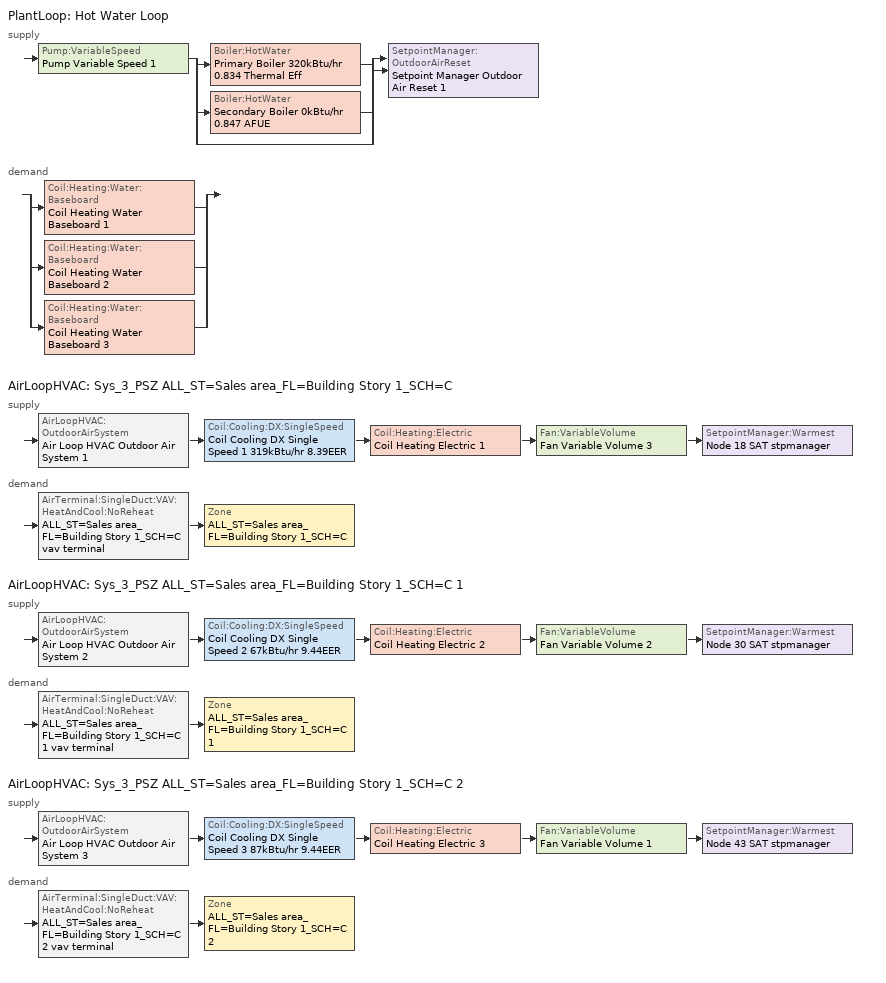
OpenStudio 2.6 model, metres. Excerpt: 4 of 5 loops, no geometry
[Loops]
PlantLoop 'Hot Water Loop'
 supply: Pump:VariableSpeed 'Pump Variable Speed 1' > split
  | Boiler:HotWater 'Primary Boiler 320kBtu/hr 0.834 Thermal Eff'
  | Boiler:HotWater 'Secondary Boiler 0kBtu/hr 0.847 AFUE'
  | bypass
  join > SetpointManager:OutdoorAirReset 'Setpoint Manager Outdoor Air Reset 1'
 demand: split
  | Coil:Heating:Water:Baseboard 'Coil Heating Water Baseboard 1'
  | Coil:Heating:Water:Baseboard 'Coil Heating Water Baseboard 2'
  | Coil:Heating:Water:Baseboard 'Coil Heating Water Baseboard 3'
AirLoopHVAC 'Sys_3_PSZ ALL_ST=Sales area_FL=Building Story 1_SCH=C'
 supply: AirLoopHVAC:OutdoorAirSystem 'Air Loop HVAC Outdoor Air System 1' > Coil:Cooling:DX:SingleSpeed 'Coil Cooling DX Single Speed 1 319kBtu/hr 8.39EER' > Coil:Heating:Electric 'Coil Heating Electric 1' > Fan:VariableVolume 'Fan Variable Volume 3' > SetpointManager:Warmest 'Node 18 SAT stpmanager'
 demand: AirTerminal:SingleDuct:VAV:HeatAndCool:NoReheat 'ALL_ST=Sales area_FL=Building Story 1_SCH=C vav terminal' > Zone 'ALL_ST=Sales area_FL=Building Story 1_SCH=C'
AirLoopHVAC 'Sys_3_PSZ ALL_ST=Sales area_FL=Building Story 1_SCH=C 1'
 supply: AirLoopHVAC:OutdoorAirSystem 'Air Loop HVAC Outdoor Air System 2' > Coil:Cooling:DX:SingleSpeed 'Coil Cooling DX Single Speed 2 67kBtu/hr 9.44EER' > Coil:Heating:Electric 'Coil Heating Electric 2' > Fan:VariableVolume 'Fan Variable Volume 2' > SetpointManager:Warmest 'Node 30 SAT stpmanager'
 demand: AirTerminal:SingleDuct:VAV:HeatAndCool:NoReheat 'ALL_ST=Sales area_FL=Building Story 1_SCH=C 1 vav terminal' > Zone 'ALL_ST=Sales area_FL=Building Story 1_SCH=C 1'
AirLoopHVAC 'Sys_3_PSZ ALL_ST=Sales area_FL=Building Story 1_SCH=C 2'
 supply: AirLoopHVAC:OutdoorAirSystem 'Air Loop HVAC Outdoor Air System 3' > Coil:Cooling:DX:SingleSpeed 'Coil Cooling DX Single Speed 3 87kBtu/hr 9.44EER' > Coil:Heating:Electric 'Coil Heating Electric 3' > Fan:VariableVolume 'Fan Variable Volume 1' > SetpointManager:Warmest 'Node 43 SAT stpmanager'
 demand: AirTerminal:SingleDuct:VAV:HeatAndCool:NoReheat 'ALL_ST=Sales area_FL=Building Story 1_SCH=C 2 vav terminal' > Zone 'ALL_ST=Sales area_FL=Building Story 1_SCH=C 2'
[Sizing:Zone] Zone Cooling Design Supply Air Temperature Input Method=SupplyAirTemperature; Zone Cooling Design Supply Air Temperature {C}=13; Zone Cooling Design Supply Air Temperature Difference {deltaC}=11.11; Zone Heating Design Supply Air Temperature Input Method=SupplyAirTemperature; Zone Heating Design Supply Air Temperature {C}=43; Zone Heating Design Supply Air Temperature Difference {deltaC}=11.11; Zone Cooling Design Supply Air Humidity Ratio {kg-H2O/kg-air}=0.0085; Zone Heating Design Supply Air Humidity Ratio {kg-H2O/kg-air}=0.008; Zone Heating Sizing Factor=1.3; Zone Cooling Sizing Factor=1.1; Cooling Design Air Flow Method=DesignDay; Heating Design Air Flow Method=DesignDay; Account for Dedicated Outdoor Air System=No; Dedicated Outdoor Air System Control Strategy=NeutralSupplyAir; Dedicated Outdoor Air Low Setpoint Temperature for Design {C}=autosize; Dedicated Outdoor Air High Setpoint Temperature for Design {C}=autosize
ALL_ST=Sales area_FL=Building Story 1_SCH=C; ALL_ST=Sales area_FL=Building Story 1_SCH=C 1; ALL_ST=Sales area_FL=Building Story 1_SCH=C 2
[Zone equipment]
ALL_ST=Sales area_FL=Building Story 1_SCH=C: ALL_ST=Sales area_FL=Building Story 1_SCH=C erv doas, Zone HVAC Baseboard Convective Water 1, ALL_ST=Sales area_FL=Building Story 1_SCH=C vav terminal
ALL_ST=Sales area_FL=Building Story 1_SCH=C 1: ALL_ST=Sales area_FL=Building Story 1_SCH=C 1 erv doas, Zone HVAC Baseboard Convective Water 2, ALL_ST=Sales area_FL=Building Story 1_SCH=C 1 vav terminal
ALL_ST=Sales area_FL=Building Story 1_SCH=C 2: ALL_ST=Sales area_FL=Building Story 1_SCH=C 2 erv doas, Zone HVAC Baseboard Convective Water 3, ALL_ST=Sales area_FL=Building Story 1_SCH=C 2 vav terminal
[PlantLoop]
Hot Water Loop: Fluid Type=Water; Glycol Concentration=0; Plant Loop Volume {m3}=Autocalculate; Load Distribution Scheme=Optimal
[Sizing:Plant]
Hot Water Loop: Loop Type=Heating; Design Loop Exit Temperature {C}=82; Loop Design Temperature Difference {deltaC}=16; Sizing Option=NonCoincident; Zone Timesteps in Averaging Window=1; Coincident Sizing Factor Mode=None
[Pump:VariableSpeed]
Pump Variable Speed 1: Motor Efficiency=0.855; Pump Control Type=Intermittent; Skin Loss Radiative Fraction=0.5; Design Power Sizing Method=PowerPerFlowPerPressure; Design Electric Power per Unit Flow Rate {W/(m3/s)}=348701.1; Design Shaft Power per Unit Flow Rate per Unit Head {W-s/m3-Pa}=1.43473; Design Minimum Flow Rate Fraction=0
[Boiler:HotWater] Fuel Type=FuelOil#2; Nominal Thermal Efficiency=0.92; Normalized Boiler Efficiency Curve=BOILER-EFFFPLR-NECB2011; Water Outlet Upper Temperature Limit {C}=99; Boiler Flow Mode=ConstantFlow; Parasitic Electric Load {W}=0; Sizing Factor=1
Name | Nominal Capacity {W}
Primary Boiler 320kBtu/hr 0.834 Thermal Eff | 93694.2
Secondary Boiler 0kBtu/hr 0.847 AFUE | 0.001
[SetpointManager:OutdoorAirReset]
Setpoint Manager Outdoor Air Reset 1: Control Variable=Temperature; Setpoint at Outdoor Low Temperature {C}=82; Outdoor Low Temperature {C}=-16; Setpoint at Outdoor High Temperature {C}=60; Outdoor High Temperature {C}=0
[AirLoopHVAC] Design Supply Air Flow Rate {m3/s}=AutoSize
Name | Availability Schedule
Sys_3_PSZ ALL_ST=Sales area_FL=Building Story 1_SCH=C | Sys_3_PSZ ALL_ST=Sales area_FL=Building Story 1_SCH=C Occ Sch
Sys_3_PSZ ALL_ST=Sales area_FL=Building Story 1_SCH=C 1 | Sys_3_PSZ ALL_ST=Sales area_FL=Building Story 1_SCH=C 1 Occ Sch
Sys_3_PSZ ALL_ST=Sales area_FL=Building Story 1_SCH=C 2 | Sys_3_PSZ ALL_ST=Sales area_FL=Building Story 1_SCH=C 2 Occ Sch
[Sizing:System] Type of Load to Size On=Sensible; Design Outdoor Air Flow Rate {m3/s}=Autosize; Minimum System Air Flow Ratio=1; Preheat Design Temperature {C}=7; Preheat Design Humidity Ratio {kg-H2O/kg-Air}=0.008; Precool Design Temperature {C}=13; Precool Design Humidity Ratio {kg-H2O/kg-Air}=0.008; Central Cooling Design Supply Air Temperature {C}=13; Central Heating Design Supply Air Temperature {C}=43; Sizing Option=NonCoincident; 100% Outdoor Air in Cooling=No; 100% Outdoor Air in Heating=No; Central Cooling Design Supply Air Humidity Ratio {kg-H2O/kg-Air}=0.0085; Central Heating Design Supply Air Humidity Ratio {kg-H2O/kg-Air}=0.008; Cooling Design Air Flow Method=DesignDay; Cooling Design Air Flow Rate {m3/s}=0; Heating Design Air Flow Method=DesignDay; Heating Design Air Flow Rate {m3/s}=0; System Outdoor Air Method=ZoneSum; Zone Maximum Outdoor Air Fraction=1; Cooling Supply Air Flow Rate Per Floor Area {m3/s-m2}=0.00996765; Cooling Fraction of Autosized Cooling Supply Air Flow Rate=1; Cooling Supply Air Flow Rate Per Unit Cooling Capacity {m3/s-W}=3.94755e-05; Heating Supply Air Flow Rate Per Floor Area {m3/s-m2}=0.00996765; Heating Fraction of Autosized Heating Supply Air Flow Rate=1; Heating Fraction of Autosized Cooling Supply Air Flow Rate=1; Heating Supply Air Flow Rate Per Unit Heating Capacity {m3/s-W}=3.15882e-05; Cooling Design Capacity Method=CoolingDesignCapacity; Cooling Design Capacity {W}=autosize; Cooling Design Capacity Per Floor Area {W/m2}=234.7; Fraction of Autosized Cooling Design Capacity=1; Heating Design Capacity Method=HeatingDesignCapacity; Heating Design Capacity {W}=autosize; Heating Design Capacity Per Floor Area {W/m2}=157; Fraction of Autosized Heating Design Capacity=1; Central Cooling Capacity Control Method=OnOff
Sys_3_PSZ ALL_ST=Sales area_FL=Building Story 1_SCH=C; Sys_3_PSZ ALL_ST=Sales area_FL=Building Story 1_SCH=C 1; Sys_3_PSZ ALL_ST=Sales area_FL=Building Story 1_SCH=C 2
[Coil:Heating:Electric] Availability Schedule=Always On Discrete
Coil Heating Electric 1; Coil Heating Electric 2; Coil Heating Electric 3
[Coil:Cooling:DX:SingleSpeed] Availability Schedule=Always On Discrete; Rated Total Cooling Capacity {W}=autosize; Rated Sensible Heat Ratio=autosize; Rated Air Flow Rate {m3/s}=autosize; Rated Evaporator Fan Power Per Volume Flow Rate {W/(m3/s)}=773.3; Total Cooling Capacity Function of Temperature Curve=DXCOOL-NECB2011-REF-CAPFT; Total Cooling Capacity Function of Flow Fraction Curve=DXCOOL-NECB2011-REF-CAPFFLOW; Energy Input Ratio Function of Temperature Curve=DXCOOL-NECB2011-REF-COOLEIRFT; Energy Input Ratio Function of Flow Fraction Curve=DXCOOL-NECB2011-REF-COOLEIRFFLOW; Part Load Fraction Correlation Curve=DXCOOL-NECB2011-REF-COOLPLFFPLR; Condenser Type=AirCooled; Evaporative Condenser Effectiveness=0; Evaporative Condenser Air Flow Rate {m3/s}=Autosize; Evaporative Condenser Pump Rated Power Consumption {W}=Autosize; Crankcase Heater Capacity {W}=0; Maximum Outdoor Dry-Bulb Temperature for Crankcase Heater Operation {C}=0; Basin Heater Capacity {W/K}=0; Basin Heater Setpoint Temperature {C}=10
Name | Rated COP {W/W}
Coil Cooling DX Single Speed 1 319kBtu/hr 8.39EER | 3.04562
Coil Cooling DX Single Speed 2 67kBtu/hr 9.44EER | 3.24053
Coil Cooling DX Single Speed 3 87kBtu/hr 9.44EER | 3.255
[Controller:OutdoorAir] Minimum Outdoor Air Flow Rate {m3/s}=0; Maximum Outdoor Air Flow Rate {m3/s}=0; Economizer Control Action Type=ModulateFlow; Lockout Type=NoLockout; Minimum Limit Type=FixedMinimum; High Humidity Control=No; Heat Recovery Bypass Control Type=BypassWhenOAFlowGreaterThanMinimum
Name | Economizer Control Type | Minimum Outdoor Air Schedule | Controller Mechanical Ventilation | Economizer Maximum Limit Dry-Bulb Temperature {C} | Economizer Maximum Limit Enthalpy {J/kg} | Economizer Minimum Limit Dry-Bulb Temperature {C}
Controller Outdoor Air 1 | DifferentialEnthalpy | Sys_3_PSZ ALL_ST=Sales area_FL=Building Story 1_SCH=C Occ Sch | Controller Mechanical Ventilation 1
Controller Outdoor Air 2 | NoEconomizer | Sys_3_PSZ ALL_ST=Sales area_FL=Building Story 1_SCH=C 1 Occ Sch | Controller Mechanical Ventilation 2 | 28 | 64000 | -100
Controller Outdoor Air 3 | DifferentialEnthalpy | Sys_3_PSZ ALL_ST=Sales area_FL=Building Story 1_SCH=C 2 Occ Sch | Controller Mechanical Ventilation 3
[Controller:MechanicalVentilation] Availability Schedule=Always On Discrete; System Outdoor Air Method=ZoneSum
Controller Mechanical Ventilation 1; Controller Mechanical Ventilation 2; Controller Mechanical Ventilation 3
[AirLoopHVAC:OutdoorAirSystem]
Name | Controller
Air Loop HVAC Outdoor Air System 1 | Controller Outdoor Air 1
Air Loop HVAC Outdoor Air System 2 | Controller Outdoor Air 2
Air Loop HVAC Outdoor Air System 3 | Controller Outdoor Air 3
[Coil:Heating:Water:Baseboard] Heating Design Capacity Method=HeatingDesignCapacity; Heating Design Capacity {W}=autosize; Heating Design Capacity Per Floor Area {W/m2}=0; Fraction of Autosized Heating Design Capacity=0.8
Coil Heating Water Baseboard 1; Coil Heating Water Baseboard 2; Coil Heating Water Baseboard 3
[ZoneHVAC:Baseboard:Convective:Water] Availability Schedule=Always On Discrete
Name | Heating Coil
Zone HVAC Baseboard Convective Water 1 | Coil Heating Water Baseboard 1
Zone HVAC Baseboard Convective Water 2 | Coil Heating Water Baseboard 2
Zone HVAC Baseboard Convective Water 3 | Coil Heating Water Baseboard 3
[HeatExchanger:AirToAir:SensibleAndLatent] Availability Schedule=Always On Discrete; Nominal Supply Air Flow Rate {m3/s}=autosize; Sensible Effectiveness at 100% Heating Air Flow=0.76; Latent Effectiveness at 100% Heating Air Flow=0.75; Sensible Effectiveness at 75% Heating Air Flow=0.81; Latent Effectiveness at 75% Heating Air Flow=0.75; Sensible Effectiveness at 100% Cooling Air Flow=0.76; Latent Effectiveness at 100% Cooling Air Flow=0.75; Sensible Effectiveness at 75% Cooling Air Flow=0.81; Latent Effectiveness at 75% Cooling Air Flow=0.75; Supply Air Outlet Temperature Control=No; Heat Exchanger Type=Rotary; Frost Control Type=ExhaustAirRecirculation; Threshold Temperature {C}=-23.3; Initial Defrost Time Fraction=0.167; Rate of Defrost Time Fraction Increase {1/K}=0.012; Economizer Lockout=No
Name | Nominal Electric Power {W}
ALL_ST=Sales area_FL=Building Story 1_SCH=C 2 erv hx | 342.062
ALL_ST=Sales area_FL=Building Story 1_SCH=C 1 erv hx | 196.031
ALL_ST=Sales area_FL=Building Story 1_SCH=C erv hx | 1364.28
[Fan:VariableVolume] Availability Schedule=Always On Discrete; Fan Efficiency=0.75; Pressure Rise {Pa}=640; Maximum Flow Rate {m3/s}=Autosize; Fan Power Minimum Flow Rate Input Method=Fraction; Fan Power Minimum Flow Fraction=0.3; Fan Power Minimum Air Flow Rate {m3/s}=0; Motor Efficiency=0.9; Motor In Airstream Fraction=1; Fan Power Coefficient 1=0.0407599; Fan Power Coefficient 2=0.088045; Fan Power Coefficient 3=-0.0729261; Fan Power Coefficient 4=0.94374; Fan Power Coefficient 5=0
Fan Variable Volume 1; Fan Variable Volume 2; Fan Variable Volume 3
[SetpointManager:Warmest] Control Variable=Temperature; Minimum Setpoint Temperature {C}=12; Maximum Setpoint Temperature {C}=35; Strategy=MaximumTemperature
Node 43 SAT stpmanager; Node 30 SAT stpmanager; Node 18 SAT stpmanager
[AirTerminal:SingleDuct:VAV:HeatAndCool:NoReheat] Availability Schedule=Always On Discrete; Maximum Air Flow Rate {m3/s}=autosize; Zone Minimum Air Flow Fraction=0.05
ALL_ST=Sales area_FL=Building Story 1_SCH=C 2 vav terminal; ALL_ST=Sales area_FL=Building Story 1_SCH=C 1 vav terminal; ALL_ST=Sales area_FL=Building Story 1_SCH=C vav terminal
[ZoneHVAC:EnergyRecoveryVentilator:Controller] Temperature High Limit {C}=19; Temperature Low Limit {C}=13; Exhaust Air Temperature Limit=NoExhaustAirTemperatureLimit; Exhaust Air Enthalpy Limit=NoExhaustAirEnthalpyLimit; Time of Day Economizer Flow Control Schedule=Always Off Discrete; High Humidity Control Flag=No; High Humidity Outdoor Air Flow Ratio=1; Control High Indoor Humidity Based on Outdoor Humidity Ratio=Yes
Name | Electronic Enthalpy Limit Curve
ALL_ST=Sales area_FL=Building Story 1_SCH=C 2 erv contr | Curve Cubic 1
ALL_ST=Sales area_FL=Building Story 1_SCH=C 1 erv contr | Curve Cubic 2
ALL_ST=Sales area_FL=Building Story 1_SCH=C erv contr | Curve Cubic 3
[Fan:OnOff] Availability Schedule=Always On Discrete; Fan Efficiency=0.75; Pressure Rise {Pa}=200; Maximum Flow Rate {m3/s}=autosize; Motor Efficiency=0.9; Motor In Airstream Fraction=1
Name | Fan Power Ratio Function of Speed Ratio Curve | Fan Efficiency Ratio Function of Speed Ratio Curve
ALL_ST=Sales area_FL=Building Story 1_SCH=C 2 erv sup fan | Fan On Off Power Curve 2 | Fan On Off Efficiency Curve 2
ALL_ST=Sales area_FL=Building Story 1_SCH=C 2 erv exh fan | Fan On Off Power Curve 3 | Fan On Off Efficiency Curve 3
ALL_ST=Sales area_FL=Building Story 1_SCH=C 1 erv sup fan | Fan On Off Power Curve 4 | Fan On Off Efficiency Curve 4
ALL_ST=Sales area_FL=Building Story 1_SCH=C 1 erv exh fan | Fan On Off Power Curve 5 | Fan On Off Efficiency Curve 5
ALL_ST=Sales area_FL=Building Story 1_SCH=C erv sup fan | Fan On Off Power Curve 6 | Fan On Off Efficiency Curve 6
ALL_ST=Sales area_FL=Building Story 1_SCH=C erv exh fan | Fan On Off Power Curve 7 | Fan On Off Efficiency Curve 7
[ZoneHVAC:EnergyRecoveryVentilator] Supply Air Flow Rate {m3/s}=autosize; Exhaust Air Flow Rate {m3/s}=autosize; Ventilation Rate per Unit Floor Area {m3/s-m2}=0.0011684; Ventilation Rate per Occupant {m3/s-person}=0
Name | Availability Schedule | Heat Exchanger | Supply Air Fan | Exhaust Air Fan | Controller
ALL_ST=Sales area_FL=Building Story 1_SCH=C 2 erv doas | Sys_3_PSZ ALL_ST=Sales area_FL=Building Story 1_SCH=C 2 Occ Sch | ALL_ST=Sales area_FL=Building Story 1_SCH=C 2 erv hx | ALL_ST=Sales area_FL=Building Story 1_SCH=C 2 erv sup fan | ALL_ST=Sales area_FL=Building Story 1_SCH=C 2 erv exh fan | ALL_ST=Sales area_FL=Building Story 1_SCH=C 2 erv contr
ALL_ST=Sales area_FL=Building Story 1_SCH=C 1 erv doas | Sys_3_PSZ ALL_ST=Sales area_FL=Building Story 1_SCH=C 1 Occ Sch | ALL_ST=Sales area_FL=Building Story 1_SCH=C 1 erv hx | ALL_ST=Sales area_FL=Building Story 1_SCH=C 1 erv sup fan | ALL_ST=Sales area_FL=Building Story 1_SCH=C 1 erv exh fan | ALL_ST=Sales area_FL=Building Story 1_SCH=C 1 erv contr
ALL_ST=Sales area_FL=Building Story 1_SCH=C erv doas | Sys_3_PSZ ALL_ST=Sales area_FL=Building Story 1_SCH=C Occ Sch | ALL_ST=Sales area_FL=Building Story 1_SCH=C erv hx | ALL_ST=Sales area_FL=Building Story 1_SCH=C erv sup fan | ALL_ST=Sales area_FL=Building Story 1_SCH=C erv exh fan | ALL_ST=Sales area_FL=Building Story 1_SCH=C erv contr
[Schedule:Ruleset]
Name | Default Day Schedule | Summer Design Day Schedule | Winter Design Day Schedule
Sys_3_PSZ ALL_ST=Sales area_FL=Building Story 1_SCH=C Occ Sch | Sys_3_PSZ ALL_ST=Sales area_FL=Building Story 1_SCH=C Occ Sch Default | Sys_3_PSZ ALL_ST=Sales area_FL=Building Story 1_SCH=C Occ Sch Summer Design Day | Sys_3_PSZ ALL_ST=Sales area_FL=Building Story 1_SCH=C Occ Sch Winter Design Day
Sys_3_PSZ ALL_ST=Sales area_FL=Building Story 1_SCH=C 1 Occ Sch | Sys_3_PSZ ALL_ST=Sales area_FL=Building Story 1_SCH=C 1 Occ Sch Default | Sys_3_PSZ ALL_ST=Sales area_FL=Building Story 1_SCH=C 1 Occ Sch Summer Design Day | Sys_3_PSZ ALL_ST=Sales area_FL=Building Story 1_SCH=C 1 Occ Sch Winter Design Day
Sys_3_PSZ ALL_ST=Sales area_FL=Building Story 1_SCH=C 2 Occ Sch | Sys_3_PSZ ALL_ST=Sales area_FL=Building Story 1_SCH=C 2 Occ Sch Default | Sys_3_PSZ ALL_ST=Sales area_FL=Building Story 1_SCH=C 2 Occ Sch Summer Design Day | Sys_3_PSZ ALL_ST=Sales area_FL=Building Story 1_SCH=C 2 Occ Sch Winter Design Day
[Schedule:Day]
Sys_3_PSZ ALL_ST=Sales area_FL=Building Story 1_SCH=C Occ Sch Default; Sys_3_PSZ ALL_ST=Sales area_FL=Building Story 1_SCH=C Occ Sch Winter Design Day; Sys_3_PSZ ALL_ST=Sales area_FL=Building Story 1_SCH=C Occ Sch Summer Design Day; Sys_3_PSZ ALL_ST=Sales area_FL=Building Story 1_SCH=C 1 Occ Sch Default; Sys_3_PSZ ALL_ST=Sales area_FL=Building Story 1_SCH=C 1 Occ Sch Winter Design Day; Sys_3_PSZ ALL_ST=Sales area_FL=Building Story 1_SCH=C 1 Occ Sch Summer Design Day: 24, 0, 1
[Schedule:Rule] Date Specification Type=DateRange; Start Month=1; Start Day=1; End Month=12
Name | Schedule Ruleset | Rule Order | Day Schedule | Apply Monday | End Day | Apply Tuesday | Apply Wednesday | Apply Thursday | Apply Friday | Apply Saturday | Apply Sunday
Sys_3_PSZ ALL_ST=Sales area_FL=Building Story 1_SCH=C Occ Sch Monday Rule | Sys_3_PSZ ALL_ST=Sales area_FL=Building Story 1_SCH=C Occ Sch | 6 | Sys_3_PSZ ALL_ST=Sales area_FL=Building Story 1_SCH=C Occ Sch Monday | Yes | 25
Sys_3_PSZ ALL_ST=Sales area_FL=Building Story 1_SCH=C Occ Sch Tuesday Rule | Sys_3_PSZ ALL_ST=Sales area_FL=Building Story 1_SCH=C Occ Sch | 5 | Sys_3_PSZ ALL_ST=Sales area_FL=Building Story 1_SCH=C Occ Sch Tuesday |  | 26 | Yes
Sys_3_PSZ ALL_ST=Sales area_FL=Building Story 1_SCH=C Occ Sch Wednesday Rule | Sys_3_PSZ ALL_ST=Sales area_FL=Building Story 1_SCH=C Occ Sch | 4 | Sys_3_PSZ ALL_ST=Sales area_FL=Building Story 1_SCH=C Occ Sch Wednesday |  | 27 |  | Yes
Sys_3_PSZ ALL_ST=Sales area_FL=Building Story 1_SCH=C Occ Sch Thursday Rule | Sys_3_PSZ ALL_ST=Sales area_FL=Building Story 1_SCH=C Occ Sch | 3 | Sys_3_PSZ ALL_ST=Sales area_FL=Building Story 1_SCH=C Occ Sch Thursday |  | 28 |  |  | Yes
Sys_3_PSZ ALL_ST=Sales area_FL=Building Story 1_SCH=C Occ Sch Friday Rule | Sys_3_PSZ ALL_ST=Sales area_FL=Building Story 1_SCH=C Occ Sch | 2 | Sys_3_PSZ ALL_ST=Sales area_FL=Building Story 1_SCH=C Occ Sch Friday |  | 29 |  |  |  | Yes
Sys_3_PSZ ALL_ST=Sales area_FL=Building Story 1_SCH=C Occ Sch Saturday Rule | Sys_3_PSZ ALL_ST=Sales area_FL=Building Story 1_SCH=C Occ Sch | 1 | Sys_3_PSZ ALL_ST=Sales area_FL=Building Story 1_SCH=C Occ Sch Saturday |  | 30 |  |  |  |  | Yes
Sys_3_PSZ ALL_ST=Sales area_FL=Building Story 1_SCH=C Occ Sch Sunday Rule | Sys_3_PSZ ALL_ST=Sales area_FL=Building Story 1_SCH=C Occ Sch | 0 | Sys_3_PSZ ALL_ST=Sales area_FL=Building Story 1_SCH=C Occ Sch Sunday |  | 31 |  |  |  |  |  | Yes
Sys_3_PSZ ALL_ST=Sales area_FL=Building Story 1_SCH=C 1 Occ Sch Monday Rule | Sys_3_PSZ ALL_ST=Sales area_FL=Building Story 1_SCH=C 1 Occ Sch | 6 | Sys_3_PSZ ALL_ST=Sales area_FL=Building Story 1_SCH=C 1 Occ Sch Monday | Yes | 25
Sys_3_PSZ ALL_ST=Sales area_FL=Building Story 1_SCH=C 1 Occ Sch Tuesday Rule | Sys_3_PSZ ALL_ST=Sales area_FL=Building Story 1_SCH=C 1 Occ Sch | 5 | Sys_3_PSZ ALL_ST=Sales area_FL=Building Story 1_SCH=C 1 Occ Sch Tuesday |  | 26 | Yes
[Schedule:Constant]
Name | Value
Always On Discrete | 1
Always Off Discrete | 0
[Curve:Biquadratic] Minimum Value of x=13; Maximum Value of x=24; Minimum Value of y=24; Maximum Value of y=46
Name | Coefficient1 Constant | Coefficient2 x | Coefficient3 x**2 | Coefficient4 y | Coefficient5 y**2 | Coefficient6 x*y
DXCOOL-NECB2011-REF-CAPFT | 0.867905 | 0.0142459 | 0.00055436 | -0.0075575 | 3.3e-05 | -0.0001918
DXCOOL-NECB2011-REF-COOLEIRFT | 0.116936 | 0.0284933 | -0.0004112 | 0.0214108 | 0.00016103 | -0.0006791
[Curve:Quadratic] Coefficient1 Constant=1; Coefficient2 x=0; Coefficient3 x**2=0; Minimum Value of x=0; Maximum Value of x=1
DXCOOL-NECB2011-REF-CAPFFLOW; DXCOOL-NECB2011-REF-COOLEIRFFLOW
[Curve:Cubic]
Name | Coefficient1 Constant | Coefficient2 x | Coefficient3 x**2 | Coefficient4 x**3 | Minimum Value of x | Maximum Value of x
DXCOOL-NECB2011-REF-COOLPLFFPLR | 0.0277 | 4.9151 | -8.184 | 4.2702 | 0.7 | 1
BOILER-EFFFPLR-NECB2011 | 0.2901 | 2.6664 | -3.764 | 1.82 | 0 | 1
Fan On Off Efficiency Curve 2; Fan On Off Efficiency Curve 3; Fan On Off Efficiency Curve 4; Fan On Off Efficiency Curve 5; Fan On Off Efficiency Curve 6; Fan On Off Efficiency Curve 7 | 1 | 0 | 0 | 0 | 0 | 1
Curve Cubic 1; Curve Cubic 2; Curve Cubic 3 | 0.013427 | -0.00047892 | 5.3352e-05 | -1.8103e-06 | 16.6 | 29.13
[Curve:Exponent] Coefficient1 Constant=1; Coefficient2 Constant=0; Coefficient3 Constant=0; Minimum Value of x=0; Maximum Value of x=1
Fan On Off Power Curve 2; Fan On Off Power Curve 3; Fan On Off Power Curve 4; Fan On Off Power Curve 5; Fan On Off Power Curve 6; Fan On Off Power Curve 7
